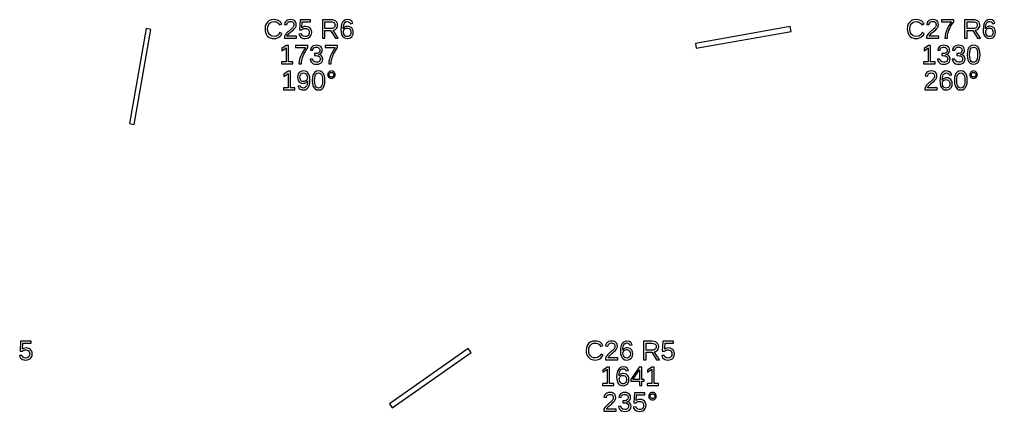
# Model space of a CAD drawing. Extents: x 195 to 2890, y 70 to 1529.
# Drawn here: x 2583.8 to 2887.8, y 481.1 to 603 of the extents above; entities that cross this region are included whole.
import ezdxf

# ---------------------------------------------------------------- set-up
doc = ezdxf.new("R2010")
doc.units = 0
doc.layers.get('0').update_dxf_attribs({"linetype": 'CONTINUOUS'})

msp = doc.modelspace()

# ---------------------------------------------------------------- linework, layer by layer
for points in [[(2663.63, 597.093), (2664.13, 597.222), (2664.58, 597.437), (2664.97, 597.734), (2665.3, 598.109), (2665.57, 598.564), (2664.94, 598.881), (2664.47, 598.219), (2663.86, 597.821), (2663.13, 597.689), (2662.54, 597.76), (2662.05, 597.974), (2661.64, 598.33), (2661.33, 598.803), (2661.15, 599.368), (2661.08, 600.024), (2661.14, 600.685), (2661.32, 601.244), (2661.61, 601.703), (2662.01, 602.043), (2662.51, 602.247), (2663.09, 602.315), (2663.48, 602.286), (2663.83, 602.198), (2664.14, 602.051), (2664.41, 601.848), (2664.62, 601.593), (2664.78, 601.286), (2665.52, 601.53), (2665.29, 601.961), (2664.99, 602.315), (2664.62, 602.592), (2664.17, 602.791), (2663.66, 602.91), (2663.09, 602.95), (2662.28, 602.863), (2661.59, 602.604), (2661.04, 602.173), (2660.62, 601.589), (2660.38, 600.873), (2660.3, 600.024), (2660.33, 599.441), (2660.44, 598.913), (2660.63, 598.44), (2660.88, 598.028), (2661.2, 597.685), (2661.59, 597.41), (2662.04, 597.21), (2662.54, 597.09), (2663.09, 597.05)], [(2670.11, 597.754), (2667.12, 597.754), (2667.21, 597.946), (2667.35, 598.144), (2667.51, 598.346), (2667.72, 598.559), (2667.97, 598.789), (2668.26, 599.036), (2668.76, 599.457), (2669.15, 599.797), (2669.41, 600.057), (2669.59, 600.277), (2669.75, 600.496), (2669.86, 600.716), (2669.95, 600.936), (2670, 601.157), (2670.02, 601.379), (2669.96, 601.843), (2669.81, 602.23), (2669.55, 602.541), (2669.2, 602.768), (2668.75, 602.904), (2668.22, 602.95), (2667.72, 602.905), (2667.29, 602.769), (2666.93, 602.543), (2666.64, 602.24), (2666.44, 601.876), (2666.34, 601.448), (2667.09, 601.379), (2667.15, 601.663), (2667.27, 601.901), (2667.45, 602.093), (2667.67, 602.235), (2667.92, 602.319), (2668.22, 602.348), (2668.52, 602.319), (2668.78, 602.232), (2668.99, 602.087), (2669.14, 601.89), (2669.23, 601.646), (2669.26, 601.355), (2669.25, 601.13), (2669.19, 600.921), (2669.1, 600.728), (2668.98, 600.547), (2668.84, 600.37), (2668.68, 600.199), (2668.5, 600.031), (2668.31, 599.863), (2668.1, 599.695), (2667.88, 599.522), (2667.66, 599.34), (2667.44, 599.148), (2667.23, 598.943), (2667.02, 598.724), (2666.82, 598.488), (2666.63, 598.233), (2666.46, 597.953), (2666.31, 597.648), (2666.31, 597.132), (2670.11, 597.132)], [(2673.37, 597.108), (2673.86, 597.282), (2674.27, 597.571), (2674.57, 597.961), (2674.75, 598.437), (2674.81, 598.999), (2674.75, 599.497), (2674.59, 599.929), (2674.31, 600.293), (2673.93, 600.569), (2673.48, 600.734), (2672.96, 600.789), (2672.51, 600.749), (2672.12, 600.627), (2671.77, 600.423), (2671.88, 602.242), (2674.48, 602.242), (2674.48, 602.864), (2671.22, 602.864), (2671.03, 599.78), (2671.74, 599.78), (2671.91, 599.915), (2672.08, 600.021), (2672.25, 600.098), (2672.43, 600.15), (2672.61, 600.181), (2672.81, 600.191), (2673.16, 600.154), (2673.46, 600.043), (2673.71, 599.858), (2673.9, 599.612), (2674.01, 599.321), (2674.05, 598.983), (2674.01, 598.597), (2673.9, 598.271), (2673.71, 598.004), (2673.46, 597.806), (2673.16, 597.688), (2672.79, 597.648), (2672.23, 597.743), (2671.83, 598.026), (2671.6, 598.499), (2670.86, 598.413), (2670.99, 598.006), (2671.19, 597.668), (2671.48, 597.4), (2671.84, 597.206), (2672.28, 597.089), (2672.78, 597.05)], [(2678.94, 599.512), (2680.72, 599.512), (2682.21, 597.132), (2683.11, 597.132), (2681.48, 599.601), (2681.88, 599.713), (2682.23, 599.896), (2682.51, 600.151), (2682.71, 600.463), (2682.84, 600.821), (2682.88, 601.225), (2682.82, 601.702), (2682.64, 602.104), (2682.35, 602.431), (2681.95, 602.672), (2681.45, 602.816), (2680.86, 602.864), (2678.16, 602.864), (2678.16, 597.132), (2678.94, 597.132)], [(2678.94, 600.126), (2678.94, 602.242), (2680.78, 602.242), (2681.17, 602.213), (2681.5, 602.125), (2681.76, 601.979), (2681.95, 601.778), (2682.06, 601.524), (2682.1, 601.217), (2682.06, 600.898), (2681.95, 600.63), (2681.76, 600.413), (2681.51, 600.254), (2681.19, 600.158), (2680.81, 600.126)], [(2686.45, 597.108), (2686.9, 597.283), (2687.27, 597.575), (2687.54, 597.967), (2687.71, 598.445), (2687.76, 599.007), (2687.71, 599.528), (2687.55, 599.973), (2687.3, 600.342), (2686.95, 600.618), (2686.53, 600.783), (2686.04, 600.838), (2685.74, 600.817), (2685.46, 600.752), (2685.21, 600.645), (2684.98, 600.496), (2684.8, 600.309), (2684.64, 600.081), (2684.68, 600.761), (2684.8, 601.325), (2684.99, 601.772), (2685.25, 602.096), (2685.57, 602.291), (2685.96, 602.356), (2686.39, 602.278), (2686.7, 602.045), (2686.9, 601.656), (2687.6, 601.782), (2687.27, 602.431), (2686.73, 602.82), (2685.97, 602.95), (2685.36, 602.861), (2684.85, 602.595), (2684.45, 602.152), (2684.15, 601.544), (2683.98, 600.782), (2683.92, 599.866), (2683.97, 599.022), (2684.14, 598.323), (2684.43, 597.77), (2684.82, 597.37), (2685.31, 597.13), (2685.91, 597.05)], [(2863.63, 597.093), (2864.13, 597.222), (2864.58, 597.437), (2864.97, 597.734), (2865.3, 598.109), (2865.57, 598.564), (2864.94, 598.881), (2864.47, 598.219), (2863.86, 597.821), (2863.13, 597.689), (2862.54, 597.76), (2862.05, 597.974), (2861.64, 598.33), (2861.33, 598.803), (2861.15, 599.368), (2861.08, 600.024), (2861.14, 600.685), (2861.32, 601.244), (2861.61, 601.703), (2862.01, 602.043), (2862.51, 602.247), (2863.09, 602.315), (2863.48, 602.286), (2863.83, 602.198), (2864.14, 602.051), (2864.41, 601.848), (2864.62, 601.593), (2864.78, 601.286), (2865.52, 601.53), (2865.29, 601.961), (2864.99, 602.315), (2864.62, 602.592), (2864.17, 602.791), (2863.66, 602.91), (2863.09, 602.95), (2862.28, 602.863), (2861.59, 602.604), (2861.04, 602.173), (2860.62, 601.589), (2860.38, 600.873), (2860.3, 600.024), (2860.33, 599.441), (2860.44, 598.913), (2860.63, 598.44), (2860.88, 598.028), (2861.2, 597.685), (2861.59, 597.41), (2862.04, 597.21), (2862.54, 597.09), (2863.09, 597.05)], [(2870.11, 597.754), (2867.12, 597.754), (2867.21, 597.946), (2867.35, 598.144), (2867.51, 598.346), (2867.72, 598.559), (2867.97, 598.789), (2868.26, 599.036), (2868.76, 599.457), (2869.15, 599.797), (2869.41, 600.057), (2869.59, 600.277), (2869.75, 600.496), (2869.86, 600.716), (2869.95, 600.936), (2870, 601.157), (2870.02, 601.379), (2869.96, 601.843), (2869.81, 602.23), (2869.55, 602.541), (2869.2, 602.768), (2868.75, 602.904), (2868.22, 602.95), (2867.72, 602.905), (2867.29, 602.769), (2866.93, 602.543), (2866.64, 602.24), (2866.44, 601.876), (2866.34, 601.448), (2867.09, 601.379), (2867.15, 601.663), (2867.27, 601.901), (2867.45, 602.093), (2867.67, 602.235), (2867.92, 602.319), (2868.22, 602.348), (2868.52, 602.319), (2868.78, 602.232), (2868.99, 602.087), (2869.14, 601.89), (2869.23, 601.646), (2869.26, 601.355), (2869.25, 601.13), (2869.19, 600.921), (2869.1, 600.728), (2868.98, 600.547), (2868.84, 600.37), (2868.68, 600.199), (2868.5, 600.031), (2868.31, 599.863), (2868.1, 599.695), (2867.88, 599.522), (2867.66, 599.34), (2867.44, 599.148), (2867.23, 598.943), (2867.02, 598.724), (2866.82, 598.488), (2866.63, 598.233), (2866.46, 597.953), (2866.31, 597.648), (2866.31, 597.132), (2870.11, 597.132)], [(2872.8, 597.655), (2872.86, 598.166), (2872.96, 598.665), (2873.1, 599.161), (2873.28, 599.662), (2873.5, 600.167), (2873.8, 600.739), (2874.21, 601.44), (2874.74, 602.27), (2874.74, 602.864), (2870.95, 602.864), (2870.95, 602.242), (2874.03, 602.242), (2873.37, 601.228), (2872.86, 600.295), (2872.48, 599.445), (2872.22, 598.648), (2872.06, 597.877), (2872.01, 597.132), (2872.78, 597.132)], [(2878.94, 599.512), (2880.72, 599.512), (2882.21, 597.132), (2883.11, 597.132), (2881.48, 599.601), (2881.88, 599.713), (2882.23, 599.896), (2882.51, 600.151), (2882.71, 600.463), (2882.84, 600.821), (2882.88, 601.225), (2882.82, 601.702), (2882.64, 602.104), (2882.35, 602.431), (2881.95, 602.672), (2881.45, 602.816), (2880.86, 602.864), (2878.16, 602.864), (2878.16, 597.132), (2878.94, 597.132)], [(2878.94, 600.126), (2878.94, 602.242), (2880.78, 602.242), (2881.17, 602.213), (2881.5, 602.125), (2881.76, 601.979), (2881.95, 601.778), (2882.06, 601.524), (2882.1, 601.217), (2882.06, 600.898), (2881.95, 600.63), (2881.76, 600.413), (2881.51, 600.254), (2881.19, 600.158), (2880.81, 600.126)], [(2886.45, 597.108), (2886.9, 597.283), (2887.27, 597.575), (2887.54, 597.967), (2887.71, 598.445), (2887.76, 599.007), (2887.71, 599.528), (2887.55, 599.973), (2887.3, 600.342), (2886.95, 600.618), (2886.53, 600.783), (2886.04, 600.838), (2885.74, 600.817), (2885.46, 600.752), (2885.21, 600.645), (2884.98, 600.496), (2884.8, 600.309), (2884.64, 600.081), (2884.68, 600.761), (2884.8, 601.325), (2884.99, 601.772), (2885.25, 602.096), (2885.57, 602.291), (2885.96, 602.356), (2886.39, 602.278), (2886.7, 602.045), (2886.9, 601.656), (2887.6, 601.782), (2887.27, 602.431), (2886.73, 602.82), (2885.97, 602.95), (2885.36, 602.861), (2884.85, 602.595), (2884.45, 602.152), (2884.15, 601.544), (2883.98, 600.782), (2883.92, 599.866), (2883.97, 599.022), (2884.14, 598.323), (2884.43, 597.77), (2884.82, 597.37), (2885.31, 597.13), (2885.91, 597.05)], [(2624.74, 599.87), (2623.26, 600.13), (2618.05, 570.586), (2619.53, 570.326)], [(2685.56, 597.687), (2685.28, 597.828), (2685.05, 598.063), (2684.86, 598.372), (2684.75, 598.734), (2684.72, 599.15), (2684.75, 599.474), (2684.86, 599.749), (2685.03, 599.974), (2685.27, 600.14), (2685.54, 600.239), (2685.86, 600.273), (2686.2, 600.235), (2686.48, 600.122), (2686.71, 599.935), (2686.88, 599.678), (2686.98, 599.358), (2687.02, 598.975), (2686.98, 598.589), (2686.88, 598.263), (2686.72, 597.996), (2686.49, 597.798), (2686.21, 597.68), (2685.89, 597.64)], [(2824.13, 599.261), (2823.87, 600.739), (2794.33, 595.529), (2794.59, 594.052)], [(2885.56, 597.687), (2885.28, 597.828), (2885.05, 598.063), (2884.86, 598.372), (2884.75, 598.734), (2884.72, 599.15), (2884.75, 599.474), (2884.86, 599.749), (2885.03, 599.974), (2885.27, 600.14), (2885.54, 600.239), (2885.86, 600.273), (2886.2, 600.235), (2886.48, 600.122), (2886.71, 599.935), (2886.88, 599.678), (2886.98, 599.358), (2887.02, 598.975), (2886.98, 598.589), (2886.88, 598.263), (2886.72, 597.996), (2886.49, 597.798), (2886.21, 597.68), (2885.89, 597.64)], [(2668.96, 589.754), (2667.56, 589.754), (2667.56, 594.864), (2666.89, 594.864), (2665.53, 593.933), (2665.53, 593.241), (2666.83, 594.165), (2666.83, 589.754), (2665.37, 589.754), (2665.37, 589.132), (2668.96, 589.132)], [(2671.64, 589.655), (2671.7, 590.166), (2671.8, 590.665), (2671.94, 591.161), (2672.12, 591.662), (2672.34, 592.167), (2672.64, 592.739), (2673.05, 593.44), (2673.58, 594.27), (2673.58, 594.864), (2669.79, 594.864), (2669.79, 594.242), (2672.87, 594.242), (2672.22, 593.228), (2671.7, 592.295), (2671.32, 591.445), (2671.06, 590.648), (2670.9, 589.877), (2670.85, 589.132), (2671.62, 589.132)], [(2676.9, 589.099), (2677.38, 589.244), (2677.76, 589.486), (2678.04, 589.816), (2678.21, 590.225), (2678.27, 590.714), (2678.23, 591.06), (2678.11, 591.363), (2677.91, 591.626), (2677.64, 591.835), (2677.31, 591.978), (2676.91, 592.057), (2676.91, 592.073), (2677.27, 592.179), (2677.57, 592.335), (2677.8, 592.539), (2677.97, 592.791), (2678.08, 593.089), (2678.11, 593.432), (2678.06, 593.875), (2677.9, 594.247), (2677.63, 594.549), (2677.27, 594.772), (2676.82, 594.905), (2676.29, 594.95), (2675.8, 594.906), (2675.37, 594.774), (2675, 594.555), (2674.71, 594.258), (2674.52, 593.892), (2674.42, 593.457), (2675.15, 593.4), (2675.21, 593.678), (2675.33, 593.911), (2675.5, 594.099), (2675.72, 594.237), (2675.98, 594.32), (2676.28, 594.348), (2676.61, 594.318), (2676.88, 594.229), (2677.09, 594.081), (2677.24, 593.882), (2677.33, 593.64), (2677.36, 593.355), (2677.32, 593.068), (2677.21, 592.826), (2677.03, 592.629), (2676.77, 592.483), (2676.46, 592.395), (2676.09, 592.366), (2675.69, 592.366), (2675.69, 591.731), (2676.11, 591.731), (2676.53, 591.702), (2676.87, 591.615), (2677.15, 591.469), (2677.35, 591.271), (2677.47, 591.028), (2677.51, 590.739), (2677.47, 590.41), (2677.37, 590.14), (2677.19, 589.929), (2676.96, 589.778), (2676.67, 589.687), (2676.32, 589.656), (2675.69, 589.769), (2675.28, 590.108), (2675.07, 590.674), (2674.32, 590.604), (2674.43, 590.134), (2674.63, 589.746), (2674.93, 589.443), (2675.32, 589.225), (2675.78, 589.094), (2676.32, 589.05)], [(2680.9, 589.655), (2680.97, 590.166), (2681.07, 590.665), (2681.21, 591.161), (2681.39, 591.662), (2681.61, 592.167), (2681.91, 592.739), (2682.32, 593.44), (2682.85, 594.27), (2682.85, 594.864), (2679.06, 594.864), (2679.06, 594.242), (2682.14, 594.242), (2681.48, 593.228), (2680.97, 592.295), (2680.59, 591.445), (2680.33, 590.648), (2680.17, 589.877), (2680.12, 589.132), (2680.88, 589.132)], [(2868.96, 589.754), (2867.56, 589.754), (2867.56, 594.864), (2866.89, 594.864), (2865.53, 593.933), (2865.53, 593.241), (2866.83, 594.165), (2866.83, 589.754), (2865.37, 589.754), (2865.37, 589.132), (2868.96, 589.132)], [(2872.26, 589.099), (2872.74, 589.244), (2873.13, 589.486), (2873.41, 589.816), (2873.58, 590.225), (2873.63, 590.714), (2873.59, 591.06), (2873.47, 591.363), (2873.28, 591.626), (2873.01, 591.835), (2872.67, 591.978), (2872.27, 592.057), (2872.27, 592.073), (2872.63, 592.179), (2872.93, 592.335), (2873.17, 592.539), (2873.34, 592.791), (2873.44, 593.089), (2873.47, 593.432), (2873.42, 593.875), (2873.26, 594.247), (2873, 594.549), (2872.64, 594.772), (2872.19, 594.905), (2871.66, 594.95), (2871.16, 594.906), (2870.73, 594.774), (2870.36, 594.555), (2870.08, 594.258), (2869.88, 593.892), (2869.78, 593.457), (2870.52, 593.4), (2870.58, 593.678), (2870.69, 593.911), (2870.86, 594.099), (2871.08, 594.237), (2871.35, 594.32), (2871.65, 594.348), (2871.97, 594.318), (2872.24, 594.229), (2872.45, 594.081), (2872.6, 593.882), (2872.69, 593.64), (2872.72, 593.355), (2872.69, 593.068), (2872.57, 592.826), (2872.39, 592.629), (2872.14, 592.483), (2871.83, 592.395), (2871.46, 592.366), (2871.06, 592.366), (2871.06, 591.731), (2871.47, 591.731), (2871.89, 591.702), (2872.24, 591.615), (2872.51, 591.469), (2872.71, 591.271), (2872.83, 591.028), (2872.87, 590.739), (2872.84, 590.41), (2872.73, 590.14), (2872.56, 589.929), (2872.32, 589.778), (2872.03, 589.687), (2871.69, 589.656), (2871.06, 589.769), (2870.64, 590.108), (2870.44, 590.674), (2869.68, 590.604), (2869.79, 590.134), (2870, 589.746), (2870.3, 589.443), (2870.68, 589.225), (2871.15, 589.094), (2871.69, 589.05)], [(2876.9, 589.099), (2877.38, 589.244), (2877.76, 589.486), (2878.04, 589.816), (2878.21, 590.225), (2878.27, 590.714), (2878.23, 591.06), (2878.11, 591.363), (2877.91, 591.626), (2877.64, 591.835), (2877.31, 591.978), (2876.91, 592.057), (2876.91, 592.073), (2877.27, 592.179), (2877.57, 592.335), (2877.8, 592.539), (2877.97, 592.791), (2878.08, 593.089), (2878.11, 593.432), (2878.06, 593.875), (2877.9, 594.247), (2877.63, 594.549), (2877.27, 594.772), (2876.82, 594.905), (2876.29, 594.95), (2875.8, 594.906), (2875.37, 594.774), (2875, 594.555), (2874.71, 594.258), (2874.52, 593.892), (2874.42, 593.457), (2875.15, 593.4), (2875.21, 593.678), (2875.33, 593.911), (2875.5, 594.099), (2875.72, 594.237), (2875.98, 594.32), (2876.28, 594.348), (2876.61, 594.318), (2876.88, 594.229), (2877.09, 594.081), (2877.24, 593.882), (2877.33, 593.64), (2877.36, 593.355), (2877.32, 593.068), (2877.21, 592.826), (2877.03, 592.629), (2876.77, 592.483), (2876.46, 592.395), (2876.09, 592.366), (2875.69, 592.366), (2875.69, 591.731), (2876.11, 591.731), (2876.53, 591.702), (2876.87, 591.615), (2877.15, 591.469), (2877.35, 591.271), (2877.47, 591.028), (2877.51, 590.739), (2877.47, 590.41), (2877.37, 590.14), (2877.19, 589.929), (2876.96, 589.778), (2876.67, 589.687), (2876.32, 589.656), (2875.69, 589.769), (2875.28, 590.108), (2875.07, 590.674), (2874.32, 590.604), (2874.43, 590.134), (2874.63, 589.746), (2874.93, 589.443), (2875.32, 589.225), (2875.78, 589.094), (2876.32, 589.05)], [(2881.55, 589.134), (2882.05, 589.387), (2882.44, 589.807), (2882.72, 590.387), (2882.89, 591.118), (2882.94, 592), (2882.89, 592.894), (2882.73, 593.629), (2882.46, 594.205), (2882.08, 594.619), (2881.58, 594.867), (2880.97, 594.95), (2880.33, 594.868), (2879.83, 594.623), (2879.44, 594.213), (2879.17, 593.64), (2879.01, 592.902), (2878.96, 592), (2879.02, 591.114), (2879.18, 590.382), (2879.46, 589.803), (2879.84, 589.385), (2880.34, 589.134), (2880.94, 589.05)], [(2880.55, 589.711), (2880.24, 589.9), (2880, 590.214), (2879.83, 590.664), (2879.73, 591.259), (2879.7, 592), (2879.73, 592.759), (2879.83, 593.362), (2880, 593.806), (2880.23, 594.112), (2880.56, 594.295), (2880.97, 594.356), (2881.36, 594.294), (2881.68, 594.108), (2881.91, 593.798), (2882.07, 593.351), (2882.17, 592.751), (2882.2, 592), (2882.17, 591.271), (2882.07, 590.68), (2881.9, 590.226), (2881.66, 589.905), (2881.34, 589.712), (2880.95, 589.648)], [(2669.61, 581.754), (2668.21, 581.754), (2668.21, 586.864), (2667.54, 586.864), (2666.18, 585.933), (2666.18, 585.241), (2667.48, 586.165), (2667.48, 581.754), (2666.02, 581.754), (2666.02, 581.132), (2669.61, 581.132)], [(2672.79, 581.138), (2673.31, 581.403), (2673.72, 581.844), (2674.02, 582.448), (2674.2, 583.205), (2674.26, 584.114), (2674.2, 584.981), (2674.04, 585.691), (2673.76, 586.242), (2673.38, 586.635), (2672.9, 586.871), (2672.32, 586.95), (2671.76, 586.893), (2671.29, 586.721), (2670.91, 586.435), (2670.63, 586.049), (2670.46, 585.578), (2670.41, 585.021), (2670.46, 584.476), (2670.61, 584.009), (2670.87, 583.617), (2671.21, 583.324), (2671.63, 583.147), (2672.11, 583.089), (2672.41, 583.113), (2672.7, 583.187), (2672.97, 583.31), (2673.21, 583.474), (2673.4, 583.67), (2673.53, 583.898), (2673.48, 583.23), (2673.36, 582.672), (2673.17, 582.226), (2672.91, 581.901), (2672.58, 581.705), (2672.19, 581.64), (2671.75, 581.72), (2671.43, 581.958), (2671.22, 582.356), (2670.53, 582.246), (2670.67, 581.865), (2670.86, 581.56), (2671.1, 581.333), (2671.4, 581.176), (2671.76, 581.082), (2672.18, 581.05)], [(2677.56, 581.134), (2678.06, 581.387), (2678.45, 581.807), (2678.73, 582.387), (2678.9, 583.118), (2678.96, 584), (2678.91, 584.894), (2678.75, 585.629), (2678.48, 586.205), (2678.1, 586.619), (2677.6, 586.867), (2676.98, 586.95), (2676.35, 586.868), (2675.84, 586.623), (2675.46, 586.213), (2675.19, 585.64), (2675.03, 584.902), (2674.98, 584), (2675.03, 583.114), (2675.2, 582.382), (2675.47, 581.803), (2675.86, 581.385), (2676.35, 581.134), (2676.96, 581.05)], [(2681.25, 584.668), (2681.53, 584.781), (2681.77, 584.968), (2681.96, 585.21), (2682.08, 585.484), (2682.12, 585.79), (2682.08, 586.097), (2681.97, 586.371), (2681.78, 586.612), (2681.53, 586.8), (2681.26, 586.912), (2680.95, 586.95), (2680.64, 586.912), (2680.36, 586.798), (2680.12, 586.608), (2679.93, 586.365), (2679.82, 586.093), (2679.78, 585.79), (2679.82, 585.488), (2679.93, 585.215), (2680.13, 584.972), (2680.37, 584.783), (2680.64, 584.669), (2680.95, 584.631)], [(2869.6, 581.754), (2866.61, 581.754), (2866.71, 581.946), (2866.84, 582.144), (2867.01, 582.346), (2867.21, 582.559), (2867.46, 582.789), (2867.75, 583.036), (2868.26, 583.457), (2868.64, 583.797), (2868.9, 584.057), (2869.09, 584.277), (2869.24, 584.496), (2869.36, 584.716), (2869.44, 584.936), (2869.49, 585.157), (2869.51, 585.379), (2869.46, 585.843), (2869.3, 586.23), (2869.04, 586.541), (2868.69, 586.768), (2868.24, 586.904), (2867.71, 586.95), (2867.21, 586.905), (2866.78, 586.769), (2866.42, 586.543), (2866.13, 586.24), (2865.93, 585.876), (2865.83, 585.448), (2866.58, 585.379), (2866.65, 585.663), (2866.76, 585.901), (2866.94, 586.093), (2867.16, 586.235), (2867.42, 586.319), (2867.71, 586.348), (2868.01, 586.319), (2868.27, 586.232), (2868.48, 586.087), (2868.63, 585.89), (2868.72, 585.646), (2868.75, 585.355), (2868.74, 585.13), (2868.68, 584.921), (2868.59, 584.728), (2868.48, 584.547), (2868.34, 584.37), (2868.17, 584.199), (2867.99, 584.031), (2867.8, 583.863), (2867.59, 583.695), (2867.37, 583.522), (2867.16, 583.34), (2866.94, 583.148), (2866.72, 582.943), (2866.51, 582.724), (2866.31, 582.488), (2866.12, 582.233), (2865.95, 581.953), (2865.8, 581.648), (2865.8, 581.132), (2869.6, 581.132)], [(2872.97, 581.108), (2873.42, 581.283), (2873.79, 581.575), (2874.07, 581.967), (2874.23, 582.445), (2874.28, 583.007), (2874.23, 583.528), (2874.08, 583.973), (2873.82, 584.342), (2873.47, 584.618), (2873.05, 584.783), (2872.56, 584.838), (2872.26, 584.817), (2871.98, 584.752), (2871.73, 584.645), (2871.51, 584.496), (2871.32, 584.309), (2871.17, 584.081), (2871.21, 584.761), (2871.32, 585.325), (2871.51, 585.772), (2871.77, 586.096), (2872.1, 586.291), (2872.48, 586.356), (2872.91, 586.278), (2873.23, 586.045), (2873.43, 585.656), (2874.13, 585.782), (2873.79, 586.431), (2873.25, 586.82), (2872.49, 586.95), (2871.88, 586.861), (2871.38, 586.595), (2870.97, 586.152), (2870.68, 585.544), (2870.5, 584.782), (2870.44, 583.866), (2870.5, 583.022), (2870.67, 582.323), (2870.95, 581.77), (2871.34, 581.37), (2871.84, 581.13), (2872.43, 581.05)], [(2877.56, 581.134), (2878.06, 581.387), (2878.45, 581.807), (2878.73, 582.387), (2878.9, 583.118), (2878.96, 584), (2878.91, 584.894), (2878.75, 585.629), (2878.48, 586.205), (2878.1, 586.619), (2877.6, 586.867), (2876.98, 586.95), (2876.35, 586.868), (2875.84, 586.623), (2875.46, 586.213), (2875.19, 585.64), (2875.03, 584.902), (2874.98, 584), (2875.03, 583.114), (2875.2, 582.382), (2875.47, 581.803), (2875.86, 581.385), (2876.35, 581.134), (2876.96, 581.05)], [(2881.25, 584.668), (2881.53, 584.781), (2881.77, 584.968), (2881.96, 585.21), (2882.08, 585.484), (2882.12, 585.79), (2882.08, 586.097), (2881.97, 586.371), (2881.78, 586.612), (2881.53, 586.8), (2881.26, 586.912), (2880.95, 586.95), (2880.64, 586.912), (2880.36, 586.798), (2880.12, 586.608), (2879.93, 586.365), (2879.82, 586.093), (2879.78, 585.79), (2879.82, 585.488), (2879.93, 585.215), (2880.13, 584.972), (2880.37, 584.783), (2880.64, 584.669), (2880.95, 584.631)], [(2671.96, 583.707), (2671.68, 583.828), (2671.46, 584.03), (2671.29, 584.302), (2671.19, 584.633), (2671.15, 585.021), (2671.19, 585.403), (2671.29, 585.727), (2671.46, 585.996), (2671.69, 586.196), (2671.96, 586.316), (2672.29, 586.356), (2672.62, 586.309), (2672.91, 586.169), (2673.14, 585.935), (2673.32, 585.624), (2673.42, 585.253), (2673.46, 584.822), (2673.44, 584.605), (2673.39, 584.404), (2673.3, 584.22), (2673.18, 584.057), (2673.04, 583.92), (2672.87, 583.811), (2672.69, 583.731), (2672.49, 583.682), (2672.28, 583.666)], [(2676.57, 581.711), (2676.25, 581.9), (2676.02, 582.214), (2675.85, 582.664), (2675.75, 583.259), (2675.72, 584), (2675.75, 584.759), (2675.85, 585.362), (2676.01, 585.806), (2676.25, 586.112), (2676.57, 586.295), (2676.98, 586.356), (2677.38, 586.294), (2677.7, 586.108), (2677.93, 585.798), (2678.09, 585.351), (2678.18, 584.751), (2678.22, 584), (2678.18, 583.271), (2678.08, 582.68), (2677.91, 582.226), (2677.68, 581.905), (2677.36, 581.712), (2676.97, 581.648)], [(2680.76, 585.082), (2680.59, 585.154), (2680.44, 585.274), (2680.32, 585.427), (2680.25, 585.599), (2680.23, 585.79), (2680.25, 585.981), (2680.32, 586.154), (2680.44, 586.307), (2680.59, 586.427), (2680.76, 586.499), (2680.95, 586.523), (2681.14, 586.499), (2681.31, 586.429), (2681.46, 586.311), (2681.58, 586.159), (2681.65, 585.986), (2681.67, 585.79), (2681.65, 585.597), (2681.58, 585.424), (2681.46, 585.271), (2681.31, 585.153), (2681.14, 585.082), (2680.95, 585.058)], [(2872.09, 581.687), (2871.81, 581.828), (2871.57, 582.063), (2871.39, 582.372), (2871.28, 582.734), (2871.24, 583.15), (2871.28, 583.474), (2871.38, 583.749), (2871.56, 583.974), (2871.79, 584.14), (2872.06, 584.239), (2872.38, 584.273), (2872.72, 584.235), (2873, 584.122), (2873.23, 583.935), (2873.4, 583.678), (2873.51, 583.358), (2873.54, 582.975), (2873.51, 582.589), (2873.41, 582.263), (2873.24, 581.996), (2873.01, 581.798), (2872.74, 581.68), (2872.41, 581.64)], [(2876.57, 581.711), (2876.25, 581.9), (2876.02, 582.214), (2875.85, 582.664), (2875.75, 583.259), (2875.72, 584), (2875.75, 584.759), (2875.85, 585.362), (2876.01, 585.806), (2876.25, 586.112), (2876.57, 586.295), (2876.98, 586.356), (2877.38, 586.294), (2877.7, 586.108), (2877.93, 585.798), (2878.09, 585.351), (2878.18, 584.751), (2878.22, 584), (2878.18, 583.271), (2878.08, 582.68), (2877.91, 582.226), (2877.68, 581.905), (2877.36, 581.712), (2876.97, 581.648)], [(2880.76, 585.082), (2880.59, 585.154), (2880.44, 585.274), (2880.32, 585.427), (2880.25, 585.599), (2880.23, 585.79), (2880.25, 585.981), (2880.32, 586.154), (2880.44, 586.307), (2880.59, 586.427), (2880.76, 586.499), (2880.95, 586.523), (2881.14, 586.499), (2881.31, 586.429), (2881.46, 586.311), (2881.58, 586.159), (2881.65, 585.986), (2881.67, 585.79), (2881.65, 585.597), (2881.58, 585.424), (2881.46, 585.271), (2881.31, 585.153), (2881.14, 585.082), (2880.95, 585.058)], [(2586.33, 497.108), (2586.83, 497.282), (2587.24, 497.571), (2587.54, 497.961), (2587.72, 498.437), (2587.78, 498.999), (2587.72, 499.497), (2587.55, 499.929), (2587.27, 500.293), (2586.9, 500.569), (2586.45, 500.734), (2585.93, 500.789), (2585.48, 500.749), (2585.09, 500.627), (2584.74, 500.423), (2584.85, 502.242), (2587.44, 502.242), (2587.44, 502.864), (2584.18, 502.864), (2583.99, 499.78), (2584.71, 499.78), (2584.88, 499.915), (2585.05, 500.021), (2585.22, 500.098), (2585.4, 500.15), (2585.58, 500.181), (2585.78, 500.191), (2586.13, 500.154), (2586.43, 500.043), (2586.68, 499.858), (2586.87, 499.612), (2586.98, 499.321), (2587.02, 498.983), (2586.98, 498.597), (2586.87, 498.271), (2586.68, 498.004), (2586.43, 497.806), (2586.12, 497.688), (2585.76, 497.648), (2585.2, 497.743), (2584.8, 498.026), (2584.57, 498.499), (2583.83, 498.413), (2583.95, 498.006), (2584.16, 497.668), (2584.45, 497.4), (2584.81, 497.206), (2585.24, 497.089), (2585.74, 497.05)], [(2763.63, 497.093), (2764.13, 497.222), (2764.58, 497.437), (2764.97, 497.734), (2765.3, 498.109), (2765.57, 498.564), (2764.94, 498.881), (2764.47, 498.219), (2763.86, 497.821), (2763.13, 497.689), (2762.54, 497.76), (2762.05, 497.974), (2761.64, 498.33), (2761.33, 498.803), (2761.15, 499.368), (2761.08, 500.024), (2761.14, 500.685), (2761.32, 501.244), (2761.61, 501.703), (2762.01, 502.043), (2762.51, 502.247), (2763.09, 502.315), (2763.48, 502.286), (2763.83, 502.198), (2764.14, 502.051), (2764.41, 501.848), (2764.62, 501.593), (2764.78, 501.286), (2765.52, 501.53), (2765.29, 501.961), (2764.99, 502.315), (2764.62, 502.592), (2764.17, 502.791), (2763.66, 502.91), (2763.09, 502.95), (2762.28, 502.863), (2761.59, 502.604), (2761.04, 502.173), (2760.62, 501.589), (2760.38, 500.873), (2760.3, 500.024), (2760.33, 499.441), (2760.44, 498.913), (2760.63, 498.44), (2760.88, 498.028), (2761.2, 497.685), (2761.59, 497.41), (2762.04, 497.21), (2762.54, 497.09), (2763.09, 497.05)], [(2770.11, 497.754), (2767.12, 497.754), (2767.21, 497.946), (2767.35, 498.144), (2767.51, 498.346), (2767.72, 498.559), (2767.97, 498.789), (2768.26, 499.036), (2768.76, 499.457), (2769.15, 499.797), (2769.41, 500.057), (2769.59, 500.277), (2769.75, 500.496), (2769.86, 500.716), (2769.95, 500.936), (2770, 501.157), (2770.02, 501.379), (2769.96, 501.843), (2769.81, 502.23), (2769.55, 502.541), (2769.2, 502.768), (2768.75, 502.904), (2768.22, 502.95), (2767.72, 502.905), (2767.29, 502.769), (2766.93, 502.543), (2766.64, 502.24), (2766.44, 501.876), (2766.34, 501.448), (2767.09, 501.379), (2767.15, 501.663), (2767.27, 501.901), (2767.45, 502.093), (2767.67, 502.235), (2767.92, 502.319), (2768.22, 502.348), (2768.52, 502.319), (2768.78, 502.232), (2768.99, 502.087), (2769.14, 501.89), (2769.23, 501.646), (2769.26, 501.355), (2769.25, 501.13), (2769.19, 500.921), (2769.1, 500.728), (2768.98, 500.547), (2768.84, 500.37), (2768.68, 500.199), (2768.5, 500.031), (2768.31, 499.863), (2768.1, 499.695), (2767.88, 499.522), (2767.66, 499.34), (2767.44, 499.148), (2767.23, 498.943), (2767.02, 498.724), (2766.82, 498.488), (2766.63, 498.233), (2766.46, 497.953), (2766.31, 497.648), (2766.31, 497.132), (2770.11, 497.132)], [(2773.48, 497.108), (2773.93, 497.283), (2774.3, 497.575), (2774.57, 497.967), (2774.74, 498.445), (2774.79, 499.007), (2774.74, 499.528), (2774.59, 499.973), (2774.33, 500.342), (2773.98, 500.618), (2773.56, 500.783), (2773.07, 500.838), (2772.77, 500.817), (2772.49, 500.752), (2772.24, 500.645), (2772.01, 500.496), (2771.83, 500.309), (2771.68, 500.081), (2771.71, 500.761), (2771.83, 501.325), (2772.02, 501.772), (2772.28, 502.096), (2772.6, 502.291), (2772.99, 502.356), (2773.42, 502.278), (2773.73, 502.045), (2773.93, 501.656), (2774.63, 501.782), (2774.3, 502.431), (2773.76, 502.82), (2773, 502.95), (2772.39, 502.861), (2771.89, 502.595), (2771.48, 502.152), (2771.19, 501.544), (2771.01, 500.782), (2770.95, 499.866), (2771.01, 499.022), (2771.18, 498.323), (2771.46, 497.77), (2771.85, 497.37), (2772.35, 497.13), (2772.94, 497.05)], [(2778.94, 499.512), (2780.72, 499.512), (2782.21, 497.132), (2783.11, 497.132), (2781.48, 499.601), (2781.88, 499.713), (2782.23, 499.896), (2782.51, 500.151), (2782.71, 500.463), (2782.84, 500.821), (2782.88, 501.225), (2782.82, 501.702), (2782.64, 502.104), (2782.35, 502.431), (2781.95, 502.672), (2781.45, 502.816), (2780.86, 502.864), (2778.16, 502.864), (2778.16, 497.132), (2778.94, 497.132)], [(2778.94, 500.126), (2778.94, 502.242), (2780.78, 502.242), (2781.17, 502.213), (2781.5, 502.125), (2781.76, 501.979), (2781.95, 501.778), (2782.06, 501.524), (2782.1, 501.217), (2782.06, 500.898), (2781.95, 500.63), (2781.76, 500.413), (2781.51, 500.254), (2781.19, 500.158), (2780.81, 500.126)], [(2786.33, 497.108), (2786.83, 497.282), (2787.24, 497.571), (2787.54, 497.961), (2787.72, 498.437), (2787.78, 498.999), (2787.72, 499.497), (2787.55, 499.929), (2787.27, 500.293), (2786.9, 500.569), (2786.45, 500.734), (2785.93, 500.789), (2785.48, 500.749), (2785.09, 500.627), (2784.74, 500.423), (2784.85, 502.242), (2787.44, 502.242), (2787.44, 502.864), (2784.18, 502.864), (2783.99, 499.78), (2784.71, 499.78), (2784.88, 499.915), (2785.05, 500.021), (2785.22, 500.098), (2785.4, 500.15), (2785.58, 500.181), (2785.78, 500.191), (2786.13, 500.154), (2786.43, 500.043), (2786.68, 499.858), (2786.87, 499.612), (2786.98, 499.321), (2787.02, 498.983), (2786.98, 498.597), (2786.87, 498.271), (2786.68, 498.004), (2786.43, 497.806), (2786.12, 497.688), (2785.76, 497.648), (2785.2, 497.743), (2784.8, 498.026), (2784.57, 498.499), (2783.83, 498.413), (2783.95, 498.006), (2784.16, 497.668), (2784.45, 497.4), (2784.81, 497.206), (2785.24, 497.089), (2785.74, 497.05)], [(2724.43, 499.386), (2723.57, 500.614), (2699, 483.407), (2699.86, 482.178)], [(2772.6, 497.687), (2772.32, 497.828), (2772.08, 498.063), (2771.9, 498.372), (2771.79, 498.734), (2771.75, 499.15), (2771.78, 499.474), (2771.89, 499.749), (2772.07, 499.974), (2772.3, 500.14), (2772.57, 500.239), (2772.89, 500.273), (2773.23, 500.235), (2773.51, 500.122), (2773.74, 499.935), (2773.91, 499.678), (2774.01, 499.358), (2774.05, 498.975), (2774.02, 498.589), (2773.91, 498.263), (2773.75, 497.996), (2773.52, 497.798), (2773.24, 497.68), (2772.92, 497.64)], [(2768.96, 489.754), (2767.56, 489.754), (2767.56, 494.864), (2766.89, 494.864), (2765.53, 493.933), (2765.53, 493.241), (2766.83, 494.165), (2766.83, 489.754), (2765.37, 489.754), (2765.37, 489.132), (2768.96, 489.132)], [(2772.32, 489.108), (2772.77, 489.283), (2773.14, 489.575), (2773.41, 489.967), (2773.58, 490.445), (2773.63, 491.007), (2773.58, 491.528), (2773.43, 491.973), (2773.17, 492.342), (2772.82, 492.618), (2772.4, 492.783), (2771.91, 492.838), (2771.61, 492.817), (2771.33, 492.752), (2771.08, 492.645), (2770.86, 492.496), (2770.67, 492.309), (2770.52, 492.081), (2770.56, 492.761), (2770.67, 493.325), (2770.86, 493.772), (2771.12, 494.096), (2771.44, 494.291), (2771.83, 494.356), (2772.26, 494.278), (2772.57, 494.045), (2772.78, 493.656), (2773.47, 493.782), (2773.14, 494.431), (2772.6, 494.82), (2771.84, 494.95), (2771.23, 494.861), (2770.73, 494.595), (2770.32, 494.152), (2770.03, 493.544), (2769.85, 492.782), (2769.79, 491.866), (2769.85, 491.022), (2770.02, 490.323), (2770.3, 489.77), (2770.69, 489.37), (2771.19, 489.13), (2771.78, 489.05)], [(2777.58, 490.429), (2778.39, 490.429), (2778.39, 491.007), (2777.58, 491.007), (2777.58, 494.864), (2776.82, 494.864), (2774.19, 490.999), (2774.19, 490.429), (2776.89, 490.429), (2776.89, 489.132), (2777.58, 489.132)], [(2774.87, 491.007), (2774.93, 491.089), (2775.15, 491.39), (2776.62, 493.554), (2776.66, 493.618), (2776.71, 493.708), (2776.78, 493.823), (2776.84, 493.932), (2776.88, 494.004), (2776.89, 494.038), (2776.89, 491.007)], [(2782.86, 489.754), (2781.47, 489.754), (2781.47, 494.864), (2780.79, 494.864), (2779.44, 493.933), (2779.44, 493.241), (2780.73, 494.165), (2780.73, 489.754), (2779.27, 489.754), (2779.27, 489.132), (2782.86, 489.132)], [(2771.44, 489.687), (2771.16, 489.828), (2770.92, 490.063), (2770.74, 490.372), (2770.63, 490.734), (2770.59, 491.15), (2770.63, 491.474), (2770.73, 491.749), (2770.91, 491.974), (2771.14, 492.14), (2771.41, 492.239), (2771.73, 492.273), (2772.07, 492.235), (2772.35, 492.122), (2772.58, 491.935), (2772.75, 491.678), (2772.86, 491.358), (2772.89, 490.975), (2772.86, 490.589), (2772.76, 490.263), (2772.59, 489.996), (2772.36, 489.798), (2772.09, 489.68), (2771.76, 489.64)], [(2769.6, 481.754), (2766.61, 481.754), (2766.71, 481.946), (2766.84, 482.144), (2767.01, 482.346), (2767.21, 482.559), (2767.46, 482.789), (2767.75, 483.036), (2768.26, 483.457), (2768.64, 483.797), (2768.9, 484.057), (2769.09, 484.277), (2769.24, 484.496), (2769.36, 484.716), (2769.44, 484.936), (2769.49, 485.157), (2769.51, 485.379), (2769.46, 485.843), (2769.3, 486.23), (2769.04, 486.541), (2768.69, 486.768), (2768.24, 486.904), (2767.71, 486.95), (2767.21, 486.905), (2766.78, 486.769), (2766.42, 486.543), (2766.13, 486.24), (2765.93, 485.876), (2765.83, 485.448), (2766.58, 485.379), (2766.65, 485.663), (2766.76, 485.901), (2766.94, 486.093), (2767.16, 486.235), (2767.42, 486.319), (2767.71, 486.348), (2768.01, 486.319), (2768.27, 486.232), (2768.48, 486.087), (2768.63, 485.89), (2768.72, 485.646), (2768.75, 485.355), (2768.74, 485.13), (2768.68, 484.921), (2768.59, 484.728), (2768.48, 484.547), (2768.34, 484.37), (2768.17, 484.199), (2767.99, 484.031), (2767.8, 483.863), (2767.59, 483.695), (2767.37, 483.522), (2767.16, 483.34), (2766.94, 483.148), (2766.72, 482.943), (2766.51, 482.724), (2766.31, 482.488), (2766.12, 482.233), (2765.95, 481.953), (2765.8, 481.648), (2765.8, 481.132), (2769.6, 481.132)], [(2772.92, 481.099), (2773.4, 481.244), (2773.78, 481.486), (2774.06, 481.816), (2774.23, 482.225), (2774.28, 482.714), (2774.24, 483.06), (2774.13, 483.363), (2773.93, 483.626), (2773.66, 483.835), (2773.32, 483.978), (2772.93, 484.057), (2772.93, 484.073), (2773.29, 484.179), (2773.58, 484.335), (2773.82, 484.539), (2773.99, 484.791), (2774.09, 485.089), (2774.13, 485.432), (2774.07, 485.875), (2773.91, 486.247), (2773.65, 486.549), (2773.29, 486.772), (2772.84, 486.905), (2772.31, 486.95), (2771.81, 486.906), (2771.38, 486.774), (2771.02, 486.555), (2770.73, 486.258), (2770.53, 485.892), (2770.43, 485.457), (2771.17, 485.4), (2771.23, 485.678), (2771.34, 485.911), (2771.52, 486.099), (2771.74, 486.237), (2772, 486.32), (2772.3, 486.348), (2772.63, 486.318), (2772.89, 486.229), (2773.1, 486.081), (2773.25, 485.882), (2773.34, 485.64), (2773.37, 485.355), (2773.34, 485.068), (2773.23, 484.826), (2773.04, 484.629), (2772.79, 484.483), (2772.48, 484.395), (2772.11, 484.366), (2771.71, 484.366), (2771.71, 483.731), (2772.12, 483.731), (2772.54, 483.702), (2772.89, 483.615), (2773.16, 483.469), (2773.36, 483.271), (2773.48, 483.028), (2773.52, 482.739), (2773.49, 482.41), (2773.38, 482.14), (2773.21, 481.929), (2772.97, 481.778), (2772.68, 481.687), (2772.34, 481.656), (2771.71, 481.769), (2771.29, 482.108), (2771.09, 482.674), (2770.33, 482.604), (2770.45, 482.134), (2770.65, 481.746), (2770.95, 481.443), (2771.34, 481.225), (2771.8, 481.094), (2772.34, 481.05)], [(2777.49, 481.108), (2777.99, 481.282), (2778.4, 481.571), (2778.7, 481.961), (2778.88, 482.437), (2778.94, 482.999), (2778.88, 483.497), (2778.71, 483.929), (2778.43, 484.293), (2778.06, 484.569), (2777.61, 484.734), (2777.08, 484.789), (2776.64, 484.749), (2776.24, 484.627), (2775.9, 484.423), (2776.01, 486.242), (2778.6, 486.242), (2778.6, 486.864), (2775.34, 486.864), (2775.15, 483.78), (2775.87, 483.78), (2776.04, 483.915), (2776.21, 484.021), (2776.38, 484.098), (2776.56, 484.15), (2776.74, 484.181), (2776.93, 484.191), (2777.29, 484.154), (2777.59, 484.043), (2777.84, 483.858), (2778.03, 483.612), (2778.14, 483.321), (2778.17, 482.983), (2778.14, 482.597), (2778.03, 482.271), (2777.84, 482.004), (2777.59, 481.806), (2777.28, 481.688), (2776.92, 481.648), (2776.36, 481.743), (2775.96, 482.026), (2775.73, 482.499), (2774.98, 482.413), (2775.11, 482.006), (2775.32, 481.668), (2775.61, 481.4), (2775.97, 481.206), (2776.4, 481.089), (2776.9, 481.05)], [(2781.25, 484.668), (2781.53, 484.781), (2781.77, 484.968), (2781.96, 485.21), (2782.08, 485.484), (2782.12, 485.79), (2782.08, 486.097), (2781.97, 486.371), (2781.78, 486.612), (2781.53, 486.8), (2781.26, 486.912), (2780.95, 486.95), (2780.64, 486.912), (2780.36, 486.798), (2780.12, 486.608), (2779.93, 486.365), (2779.82, 486.093), (2779.78, 485.79), (2779.82, 485.488), (2779.93, 485.215), (2780.13, 484.972), (2780.37, 484.783), (2780.64, 484.669), (2780.95, 484.631)], [(2780.76, 485.082), (2780.59, 485.154), (2780.44, 485.274), (2780.32, 485.427), (2780.25, 485.599), (2780.23, 485.79), (2780.25, 485.981), (2780.32, 486.154), (2780.44, 486.307), (2780.59, 486.427), (2780.76, 486.499), (2780.95, 486.523), (2781.14, 486.499), (2781.31, 486.429), (2781.46, 486.311), (2781.58, 486.159), (2781.65, 485.986), (2781.67, 485.79), (2781.65, 485.597), (2781.58, 485.424), (2781.46, 485.271), (2781.31, 485.153), (2781.14, 485.082), (2780.95, 485.058)]]:
    msp.add_lwpolyline(points, close=True)

doc.saveas('drawing.dxf')
